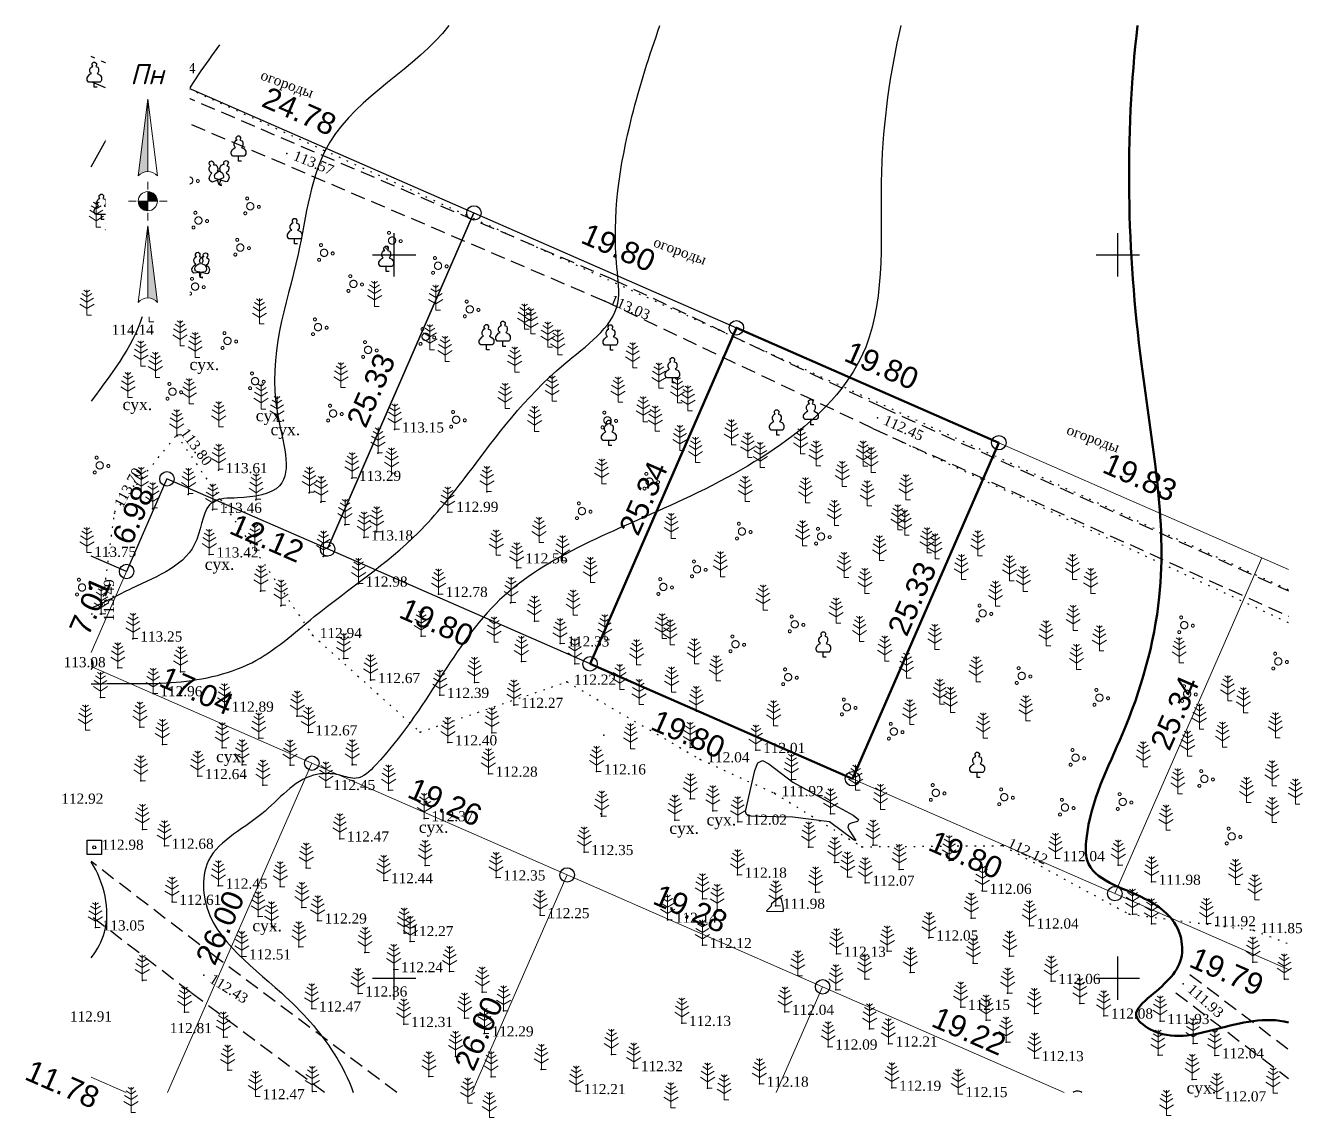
# Model space of a CAD drawing. Header units: millimetres. Extents: x 5405574.5 to 5405662.8, y 5525140.4 to 5525215.9.
import ezdxf
from ezdxf.enums import TextEntityAlignment as Align

# ---------------------------------------------------------------- set-up
doc = ezdxf.new("R2010")
doc.units = ezdxf.units.MM
doc.set_wipeout_variables(frame=1)
for name, pattern in [('DASHEDX2', [1.5, 1, -0.5]), ('HIDDEN', [0.5, 0, -0.5]), ('суцільна', [50, 50, 0])]:
    doc.linetypes.add(name, pattern=pattern)
for name, color, linetype, lineweight in [('#Лист (текст_ПН)', 250, 'Continuous', 0), ('#Штамп', 250, 'Continuous', 0), ('11900000', 1, 'Continuous', 30), ('Контур', 7, 'HIDDEN', 30), ('ТОЧКИ', 7, 'Continuous', 30), ('усл. знак', 7, 'суцільна', 20)]:
    doc.layers.add(name, color=color, linetype=linetype, lineweight=lineweight)
for name, color, linetype in [('SC007', 7, 'Continuous'), ('горизонтали', 42, 'Continuous'), ('дороги', 7, 'Continuous'), ('Ділянки_Межі', 10, 'Continuous'), ('надписи', 7, 'Continuous'), ('отметки', 7, 'Continuous'), ('промеры', 185, 'Continuous'), ('Растительность', 7, 'Continuous')]:
    doc.layers.add(name, color=color, linetype=linetype)
doc.styles.get("Standard").update_dxf_attribs({"font": 'arial.ttf'})
doc.styles.add('times', font='times.ttf')
doc.styles.add('Мой_Топо', font='isocpeui.ttf')

# ---------------------------------------------------------------- blocks, each defined once
blk = doc.blocks.new('A$C51FE15A3')
at = {"layer": 'Растительность', "color": 94, "lineweight": 0}
for points in [[(-0.447, 1.172), (0, 0.895), (0.447, 1.172)], [(-0.343, 1.489), (0, 1.267), (0.343, 1.489)], [(-0.201, 1.726), (0, 1.584), (0.201, 1.726)], [(0, 1.75), (0, 0), (0.319, 0)], [(-0.493, 0.753), (0, 0.444), (0.493, 0.753)]]:
    blk.add_lwpolyline(points, dxfattribs=at)
blk = doc.blocks.new('SYMBOL902')
at = {"layer": 'SC007'}
blk.add_lwpolyline([(-1.25, -1.25), (-1.25, 1.25), (1.25, 1.25), (1.25, -1.25)], close=True, dxfattribs=at)
blk.add_circle((0, 0), 0.25, dxfattribs=at)
blk = doc.blocks.new('A$C72385B22')
at = {"layer": 'усл. знак'}
for centre, radius in [((0, 0), 0.625), ((-0.02, 1.49), 0.25), ((-1.29, -0.64), 0.25), ((1.28, -0.76), 0.25)]:
    blk.add_circle(centre, radius, dxfattribs=at)
blk = doc.blocks.new('A$C2ACB5305')
at = {"layer": 'Растительность'}
blk.add_lwpolyline([(0.2, 0), (0.2, 0), (0, 0), (0, 0.35), (-0.4, 0.35), (-0.5, 0.5), (-0.5, 0.65), (-0.4, 0.8), (-0.3, 0.9), (-0.2, 0.95), (-0.25, 1), (-0.3, 1.1), (-0.3, 1.25), (-0.25, 1.35), (-0.15, 1.45), (-0.1, 1.45), (-0.15, 1.55), (-0.15, 1.65), (-0.05, 1.75), (0.05, 1.75), (0.15, 1.65), (0.15, 1.55), (0.1, 1.45), (0.25, 1.4), (0.3, 1.3), (0.3, 1.1), (0.25, 1), (0.2, 0.95), (0.4, 0.85), (0.5, 0.7), (0.5, 0.5), (0.45, 0.4), (0.4, 0.35), (0, 0.35)], dxfattribs=at)
blk = doc.blocks.new('*U5')
at = {"color": 0}
for points in [[(-0.113, 0), (-0.109, -0.029), (-0.097, -0.056)], [(-0.113, 0), (-0.097, -0.056), (0, 0)], [(-0.097, -0.056), (0, -0.113), (0, 0)], [(-0.097, -0.056), (-0.08, -0.08), (-0.056, -0.097)], [(-0.097, -0.056), (-0.056, -0.097), (0, -0.113)], [(-0.056, -0.097), (-0.029, -0.109), (0, -0.113)]]:
    blk.add_solid(points, dxfattribs=at)
blk = doc.blocks.new('*U6')
at = {"color": 0}
for points in [[(0, 0), (0.097, 0.056), (0, 0.113)], [(0.097, 0.056), (0.029, 0.109), (0, 0.113)], [(0, 0), (0.113, 0), (0.097, 0.056)], [(0.097, 0.056), (0.056, 0.097), (0.029, 0.109)], [(0.097, 0.056), (0.08, 0.08), (0.056, 0.097)], [(0.113, 0), (0.109, 0.029), (0.097, 0.056)]]:
    blk.add_solid(points, dxfattribs=at)
blk = doc.blocks.new('*U7')
at = {"color": 0}
for points in [[(0, -1.136), (0.021, -1.138), (0, -0.288)], [(0.021, -1.138), (0.042, -1.142), (0, -0.288)], [(0.042, -1.142), (0.062, -1.15), (0, -0.288)], [(0.062, -1.15), (0.081, -1.16), (0, -0.288)], [(0.081, -1.16), (0.098, -1.173), (0, -0.288)], [(0.098, -1.173), (0.113, -1.188), (0, -0.288)]]:
    blk.add_solid(points, dxfattribs=at)
blk = doc.blocks.new('*U8')
at = {"color": 0}
for points in [[(-0.113, 0.297), (-0.098, 0.312), (0, 1.197)], [(-0.098, 0.312), (-0.081, 0.325), (0, 1.197)], [(-0.081, 0.325), (-0.062, 0.335), (0, 1.197)], [(-0.062, 0.335), (-0.042, 0.343), (0, 1.197)], [(-0.042, 0.343), (-0.021, 0.347), (0, 1.197)], [(-0.021, 0.347), (0, 0.349), (0, 1.197)]]:
    blk.add_solid(points, dxfattribs=at)
blk = doc.blocks.new('#Північ')
at = {"color": 7}
blk.add_wipeout([(-2.901, 10.635), (2.901, 10.635), (2.901, -7.981), (-2.901, -7.981)], dxfattribs=at).dxf.layer = '#Лист (текст_ПН)'
at = {"layer": '#Лист (текст_ПН)'}
for p, q in [((-0.663, 1.748), (0, 7.043)), ((0, 7.043), (0, 2.052)), ((0, 7.043), (0.663, 1.748)), ((0, 1.337), (0, 0.807)), ((-1.337, 0), (-0.807, 0)), ((-0.662, 0), (0.662, 0)), ((0, 0.662), (0, -0.662)), ((1.337, 0), (0.807, 0)), ((0, -1.337), (0, -0.807)), ((-0.663, -6.99), (0, -1.695)), ((0, -1.695), (0.663, -6.99)), ((0, -1.695), (0, -6.686))]:
    blk.add_line(p, q, dxfattribs=at)
at = {"layer": '#Лист (текст_ПН)', "flags": 128}
for points in [[(0, 7.043), (-0.663, 1.748, -0.218585), (0, 2.052)], [(0, 0), (-0.662, 0, 0.414214), (0, -0.662)]]:
    blk.add_lwpolyline(points, format="xyb", close=True, dxfattribs=at)
at = {"layer": '#Лист (текст_ПН)'}
blk.add_circle((0, 0), 0.662, dxfattribs=at)
for centre in [(0, 1.178), (0, -7.56)]:
    blk.add_arc(centre, 0.874, 40.67981, 139.32019, dxfattribs=at)
at = {"layer": '#Лист (текст_ПН)', "xscale": 5.883850111352785, "yscale": 5.883850111352785, "zscale": 5.883850111352785}
for name in ['*U8', '*U5', '*U6', '*U7']:
    blk.add_blockref(name, (0, 0), dxfattribs=at)
at = {"layer": '#Лист (текст_ПН)', "style": 'Мой_Топо'}
blk.add_text('Пн', height=1.4, dxfattribs=at).set_placement((-1.217, 8.077))

msp = doc.modelspace()

# ---------------------------------------------------------------- linework, layer by layer
at = {"layer": '11900000', "color": 7}
for points in [[(5405600, 5525198.5, 0), (5405600, 5525201.5, 0)], [(5405600, 5525198.5, 0), (5405600, 5525201.5, 0)], [(5405650, 5525198.5, 0), (5405650, 5525201.5, 0)], [(5405650, 5525198.5, 0), (5405650, 5525201.5, 0)], [(5405598.5, 5525200, 0), (5405601.5, 5525200, 0)], [(5405598.5, 5525200, 0), (5405601.5, 5525200, 0)], [(5405648.5, 5525200, 0), (5405651.5, 5525200, 0)], [(5405648.5, 5525200, 0), (5405651.5, 5525200, 0)], [(5405600, 5525148.5, 0), (5405600, 5525151.5, 0)], [(5405600, 5525148.5, 0), (5405600, 5525151.5, 0)], [(5405650, 5525148.5, 0), (5405650, 5525151.5, 0)], [(5405650, 5525148.5, 0), (5405650, 5525151.5, 0)], [(5405598.5, 5525150, 0), (5405601.5, 5525150, 0)], [(5405598.5, 5525150, 0), (5405601.5, 5525150, 0)], [(5405648.5, 5525150, 0), (5405651.5, 5525150, 0)], [(5405648.5, 5525150, 0), (5405651.5, 5525150, 0)]]:
    msp.add_polyline3d(points, dxfattribs=at)
at = {"layer": 'горизонтали', "color": 32}
for points in [[(5405627.547, 5525161.142, 112), (5405625.217, 5525161.172, 112), (5405624.657, 5525161.212, 112), (5405624.347, 5525161.332, 112), (5405624.287, 5525161.532, 112), (5405624.927, 5525164.372, 112), (5405625.127, 5525164.882, 112), (5405625.447, 5525165.042, 112), (5405625.887, 5525164.832, 112), (5405627.557, 5525163.552, 112), (5405629.447, 5525162.512, 112), (5405631.727, 5525161.282, 112), (5405632.077, 5525160.982, 112), (5405632.007, 5525160.832, 112), (5405631.587, 5525160.732, 112), (5405631.387, 5525160.622, 112), (5405631.347, 5525160.432, 112), (5405631.477, 5525160.172, 112), (5405631.907, 5525159.532, 112), (5405631.797, 5525159.552, 112), (5405630.077, 5525160.812, 112), (5405627.547, 5525161.142, 112)], [(5405625.767, 5525154.622, 112), (5405625.717, 5525154.662, 112), (5405626.067, 5525155.012, 112), (5405626.107, 5525155.202, 112), (5405626.517, 5525155.512, 112), (5405626.637, 5525155.572, 112), (5405626.717, 5525155.562, 112), (5405626.857, 5525154.972, 112), (5405626.877, 5525154.662, 112), (5405626.847, 5525154.592, 112), (5405625.767, 5525154.622, 112)]]:
    msp.add_polyline3d(points, close=True, dxfattribs=at)
for points, knots in [([(5405603.774, 5525215.854, 113.5), (5405601.534, 5525212.908, 113.5), (5405594.586, 5525209.603, 113.501), (5405593.554, 5525198.719, 113.497), (5405590.599, 5525191.812, 113.512), (5405593.459, 5525183.771, 113.485), (5405589.635, 5525183.133, 113.527), (5405586.83, 5525183.24, 113.43), (5405586.589, 5525178.804, 113.548), (5405582.72, 5525177.513, 113.497), (5405579.972, 5525175.969, 113.494), (5405579.054, 5525175.567, 113.494)], [5.259963, 5.259963, 5.259963, 5.259963, 16.628154, 24.689173, 35.810203, 40.782036, 43.797836, 45.537195, 48.357075, 53.995017, 56.873791, 56.873791, 56.873791, 56.873791]), ([(5405579.054, 5525170.345), (5405581.072, 5525170.405), (5405584.502, 5525170.206), (5405590.317, 5525171.304), (5405595.363, 5525175.98), (5405600.978, 5525179.595), (5405606.126, 5525186.129), (5405610.004, 5525191.573), (5405615.894, 5525195.456), (5405614.918, 5525201.929), (5405615.914, 5525208.369), (5405617.624, 5525213.78), (5405618.367, 5525215.854)], [325.225984, 325.225984, 325.225984, 325.225984, 330.803804, 336.542026, 341.909048, 351.135292, 356.471323, 366.510934, 372.164867, 374.633121, 385.111342, 391.727567, 391.727567, 391.727567, 391.727567]), ([(5405635.006, 5525215.854), (5405634.258, 5525212.586), (5405633.186, 5525205.17), (5405634.613, 5525191.269), (5405620.635, 5525182.734), (5405605.87, 5525177.649), (5405602.107, 5525168.069), (5405597.566, 5525163.574), (5405596.028, 5525164.185), (5405593.433, 5525164.191), (5405590.954, 5525160.883), (5405586.965, 5525159.117), (5405586.523, 5525153.415), (5405591.743, 5525149.767), (5405595.473, 5525145.675), (5405596.862, 5525143.038), (5405597.165, 5525142.101)], [21.630031, 21.630031, 21.630031, 21.630031, 31.663347, 43.851712, 60.280074, 74.750885, 89.023871, 90.640593, 91.784027, 93.610326, 98.076593, 103.244221, 105.220832, 113.967103, 119.548086, 122.449638, 122.449638, 122.449638, 122.449638]), ([(5405587.927, 5525214.522, 114), (5405586.935, 5525213.151, 114), (5405584.744, 5525210.123, 114), (5405582.473, 5525203.915, 114), (5405583.809, 5525196.005, 114), (5405580.649, 5525192.066, 114), (5405579.054, 5525189.887, 114)], [0, 0, 0, 0, 5.065832, 11.183268, 19.461059, 27.030095, 27.030095, 27.030095, 27.030095]), ([(5405579.054, 5525151.424), (5405579.474, 5525151.968), (5405580.597, 5525153.954), (5405579.957, 5525156.625), (5405579.054, 5525158.056)], [300.139363, 300.139363, 300.139363, 300.139363, 302.199909, 307.143808, 307.143808, 307.143808, 307.143808])]:
    msp.add_open_spline(points, degree=3, knots=knots, dxfattribs=at)
at = {"layer": 'горизонтали', "color": 32, "lineweight": 50}
msp.add_open_spline([(5405661.798, 5525146.954), (5405660.226, 5525147.352), (5405656.922, 5525146.542), (5405653.32, 5525145.539), (5405650.775, 5525147.512), (5405652.928, 5525149.325), (5405654.633, 5525150.791), (5405654.315, 5525153.841), (5405651.708, 5525155.999), (5405647.682, 5525156.882), (5405647.897, 5525161.874), (5405650.872, 5525167.39), (5405654.08, 5525178.428), (5405650.764, 5525194.779), (5405650.464, 5525208.146), (5405651.371, 5525215.854)], degree=3, knots=[148.238222, 148.238222, 148.238222, 148.238222, 153.227417, 157.82412, 159.162557, 160.836072, 164.352656, 165.903468, 169.284781, 174.080527, 175.575155, 183.233051, 193.029137, 209.184084, 232.450514, 232.450514, 232.450514, 232.450514], dxfattribs=at)
at = {"layer": 'дороги', "color": 7, "linetype": 'DASHEDX2'}
for points, elevation in [([(5405633.717, 5525189.467), (5405615.185, 5525198.27), (5405579.054, 5525213.704)], 110.644), ([(5405633.079, 5525187.999), (5405614.53, 5525196.81), (5405579.054, 5525211.964)], 110.644), ([(5405633.717, 5525189.467), (5405661.798, 5525176.776)], 112.445), ([(5405633.079, 5525187.999), (5405661.798, 5525175.028)], 112.445), ([(5405654.994, 5525150.267), (5405661.798, 5525145.093)], 111.93), ([(5405654.026, 5525148.993), (5405661.798, 5525143.084)], 111.93)]:
    msp.add_lwpolyline(points, dxfattribs=dict(at, elevation=elevation))
for points in [[(5405600.181, 5525142.101), (5405587.749, 5525151.404), (5405579.054, 5525158.068)], [(5405595.173, 5525142.101), (5405585.937, 5525149.012), (5405579.054, 5525154.288)]]:
    msp.add_lwpolyline(points, dxfattribs=at)
at = {"layer": 'Ділянки_Межі'}
msp.add_lwpolyline([(5405579.054, 5525206.096), (5405582.81, 5525212.84), (5405605.512, 5525202.901), (5405595.399, 5525179.672), (5405584.293, 5525184.52), (5405581.506, 5525178.12), (5405579.054, 5525179.185)], dxfattribs=at)
msp.add_lwpolyline([(5405595.399, 5525179.672), (5405605.512, 5525202.901), (5405623.648, 5525194.961), (5405613.534, 5525171.732)], close=True, dxfattribs=at)
at = {"layer": 'Ділянки_Межі', "lineweight": 50}
msp.add_lwpolyline([(5405613.534, 5525171.732), (5405623.648, 5525194.961), (5405641.783, 5525187.021), (5405631.669, 5525163.793)], close=True, dxfattribs=at)
at = {"layer": 'Ділянки_Межі', "lineweight": 0}
msp.add_lwpolyline([(5405631.669, 5525163.793), (5405641.783, 5525187.021), (5405659.949, 5525179.068), (5405649.808, 5525155.851)], close=True, dxfattribs=at)
for points in [[(5405579.054, 5525179.185), (5405581.506, 5525178.12), (5405579.054, 5525172.52)], [(5405649.808, 5525155.851), (5405659.949, 5525179.068), (5405661.798, 5525178.259)], [(5405579.054, 5525171.545), (5405594.305, 5525164.868), (5405584.337, 5525142.101)], [(5405584.337, 5525142.101), (5405594.305, 5525164.868), (5405611.949, 5525157.143), (5405605.363, 5525142.101)], [(5405605.363, 5525142.101), (5405611.949, 5525157.143), (5405629.608, 5525149.412), (5405626.402, 5525142.101)], [(5405661.798, 5525150.602), (5405649.808, 5525155.851)], [(5405626.402, 5525142.101), (5405629.608, 5525149.412), (5405646.306, 5525142.101)], [(5405579.054, 5525143.162), (5405581.479, 5525142.101)], [(5405581.479, 5525142.101), (5405579.054, 5525143.162)]]:
    msp.add_lwpolyline(points, dxfattribs=at)
at = {"layer": 'Контур', "color": 7, "linetype": 'HIDDEN'}
for points, elevation in [([(5405661.798, 5525176.853), (5405582.81, 5525212.84)], 109.33), ([(5405661.798, 5525174.563), (5405633.079, 5525187.999)], 110.644), ([(5405579.054, 5525175.2), (5405579.75, 5525175.19), (5405580.68, 5525182.24), (5405584.97, 5525187.56)], 114.131), ([(5405584.97, 5525187.56), (5405594.35, 5525173.72)], 113.798), ([(5405594.35, 5525173.72), (5405601.79, 5525167.02)], 112.939), ([(5405601.79, 5525167.02), (5405611.93, 5525170.49), (5405621.15, 5525165.13), (5405626.28, 5525162.79), (5405632.31, 5525159.09), (5405642.05, 5525159.17), (5405650.794, 5525154.431), (5405659.38, 5525153.32), (5405661.798, 5525152.394)], 112.419)]:
    msp.add_lwpolyline(points, dxfattribs=dict(at, elevation=elevation))
at = {"layer": 'отметки', "color": 7}
for p in [(5405582.863, 5525212.76, 114.143), (5405592.588, 5525207.018, 113.568), (5405614.546, 5525196.805, 113.026), (5405633.398, 5525188.733, 112.445), (5405600.027, 5525187.926, 113.147), (5405584.956, 5525187.491, 113.798), (5405598.86, 5525186.285, 113.248), (5405587.85, 5525185.117, 113.611), (5405597.07, 5525184.574, 113.295), (5405582.512, 5525183.497, 113.835), (5405585.768, 5525183.442, 113.637), (5405594.118, 5525183.55, 113.457), (5405606.396, 5525183.628, 112.955), (5405583.296, 5525182.445, 113.725), (5405590.436, 5525183.068, 113.49), (5405594.921, 5525182.913, 113.303), (5405580.677, 5525182.159, 113.695), (5405587.444, 5525182.368, 113.458), (5405603.702, 5525182.227, 112.989), (5405596.577, 5525181.339, 113.241), (5405598.785, 5525180.851, 113.087), (5405597.894, 5525180.462, 113.178), (5405587.214, 5525179.288, 113.422), (5405590.367, 5525179.583, 113.286), (5405595.094, 5525179.146, 113.127), (5405608.47, 5525178.378, 112.57), (5405597.516, 5525177.269, 112.982), (5405590.764, 5525176.748, 113.21), (5405603.055, 5525176.554, 112.778), (5405592.153, 5525175.754, 113.164), (5405608.042, 5525175.947, 112.399), (5405579.749, 5525175.175, 113.488), (5405609.685, 5525174.673, 112.494), (5405594.355, 5525173.716, 112.939), (5405601.858, 5525173.636, 112.614), (5405581.945, 5525173.474, 113.253), (5405611.461, 5525173.133, 112.326), (5405596.492, 5525172.097, 112.827), (5405608.784, 5525171.898, 112.343), (5405580.904, 5525171.447, 113.236), (5405585.239, 5525171.184, 113.03), (5405612.474, 5525171.736, 112.143), (5405598.358, 5525170.629, 112.681), (5405598.381, 5525170.604, 112.67), (5405605.548, 5525170.451, 112.355), (5405611.927, 5525170.493, 112.217), (5405579.699, 5525169.407, 112.923), (5405583.337, 5525169.692, 112.964), (5405603.153, 5525169.573, 112.391), (5405588.27, 5525168.625, 112.89), (5405608.268, 5525168.887, 112.274), (5405593.277, 5525168.109, 112.707), (5405582.43, 5525167.362, 112.715), (5405590.644, 5525166.601, 112.742), (5405594.046, 5525166.989, 112.666), (5405601.787, 5525167.019, 112.419), (5405606.746, 5525166.957, 112.277), (5405614.484, 5525166.8, 112.038), (5405583.979, 5525166.167, 112.682), (5405588.11, 5525165.923, 112.712), (5405603.705, 5525166.298, 112.403), (5405620.448, 5525165.956, 112.089), (5405624.994, 5525165.771, 112.011), (5405597.111, 5525164.796, 112.572), (5405621.144, 5525165.126, 112.045), (5405586.416, 5525163.967, 112.636), (5405589.482, 5525164.758, 112.619), (5405592.797, 5525164.724, 112.556), (5405597.097, 5525164.751, 112.536), (5405606.506, 5525164.131, 112.282), (5405613.987, 5525164.29, 112.158), (5405582.485, 5525163.644, 112.715), (5405590.928, 5525163.346, 112.546), (5405595.28, 5525163.211, 112.455), (5405627.446, 5525163.747, 112.006), (5405599.604, 5525162.996, 112.443), (5405620.461, 5525162.395, 112.087), (5405626.27, 5525162.786, 111.92), (5405614.277, 5525161.371, 112.179), (5405622.018, 5525161.58, 112.11), (5405630.149, 5525161.363, 111.972), (5405602.071, 5525161.054, 112.369), (5405614.334, 5525161.207, 112.254), (5405619.392, 5525160.922, 112.049), (5405623.737, 5525160.817, 112.017), (5405582.592, 5525160.284, 112.646), (5405596.232, 5525159.65, 112.471), (5405584.114, 5525159.152, 112.68), (5405613.121, 5525158.717, 112.353), (5405628.641, 5525159.065, 112.106), (5405632.306, 5525159.087, 112.003), (5405633.082, 5525159.201, 112.053), (5405642.047, 5525159.17, 112.117), (5405602.132, 5525157.795, 112.38), (5405630.431, 5525157.997, 112.131), (5405638.343, 5525158.133, 112.148), (5405645.697, 5525158.295, 112.04), (5405650.035, 5525157.822, 111.922), (5405593.916, 5525157.623, 112.396), (5405607.038, 5525156.961, 112.353), (5405623.723, 5525157.15, 112.176), (5405631.32, 5525157.004, 112.102), (5405634.891, 5525157.53, 112.092), (5405587.839, 5525156.394, 112.445), (5405592.11, 5525156.333, 112.378), (5405599.27, 5525156.767, 112.442), (5405632.548, 5525156.598, 112.072), (5405640.642, 5525156.035, 112.062), (5405652.332, 5525156.662, 111.981), (5405584.643, 5525155.274, 112.605), (5405621.302, 5525155.499, 112.162), (5405629.112, 5525155.963, 112.099), (5405590.598, 5525154.264, 112.443), (5405593.61, 5525154.895, 112.334), (5405610.089, 5525154.355, 112.246), (5405622.317, 5525154.752, 112.279), (5405626.358, 5525155.004, 111.98), (5405650.794, 5525154.431, 112.018), (5405651.019, 5525154.442, 112.023), (5405579.348, 5525153.503, 113.052), (5405591.514, 5525153.548, 112.404), (5405594.699, 5525153.986, 112.291), (5405618.891, 5525154.033, 112.141), (5405639.875, 5525154.15, 112.017), (5405643.897, 5525153.634, 112.041), (5405652.328, 5525153.773, 112.018), (5405656.136, 5525153.794, 111.92), (5405600.685, 5525153.112, 112.271), (5405601.101, 5525152.542, 112.194), (5405636.956, 5525152.807, 112.055), (5405659.371, 5525153.319, 111.847), (5405593.401, 5525152.174, 112.332), (5405597.977, 5525151.779, 112.274), (5405621.298, 5525152.282, 112.119), (5405630.566, 5525151.687, 112.135), (5405634.069, 5525151.875, 112.149), (5405589.462, 5525151.502, 112.506), (5405640.014, 5525151.034, 112.094), (5405642.524, 5525151.525, 111.997), (5405659.341, 5525151.108, 111.948), (5405582.593, 5525149.857, 112.932), (5405586.843, 5525150.208, 112.433), (5405599.966, 5525150.616, 112.241), (5405603.82, 5525150.478, 112.238), (5405627.887, 5525150.183, 112.201), (5405632.518, 5525149.953, 112.283), (5405635.664, 5525150.393, 112.144), (5405645.401, 5525149.804, 112.059), (5405661.52, 5525149.937, 111.871), (5405597.497, 5525148.94, 112.362), (5405606.078, 5525149.043, 112.198), (5405630.522, 5525149.201, 112.184), (5405642.393, 5525148.973, 112.116), (5405654.515, 5525149.622, 111.934), (5405647.384, 5525148.249, 112.034), (5405585.513, 5525147.659, 112.809), (5405594.299, 5525147.902, 112.467), (5405604.852, 5525147.246, 112.208), (5405607.554, 5525147.743, 112.176), (5405626.99, 5525147.672, 112.043), (5405639.15, 5525148.015, 112.151), (5405644.237, 5525147.56, 112.069), (5405649.035, 5525147.411, 112.079), (5405600.655, 5525146.831, 112.308), (5405619.87, 5525146.902, 112.127), (5405632.851, 5525146.504, 112.22), (5405640.909, 5525147.114, 112.19), (5405652.934, 5525147.037, 111.934), (5405588.191, 5525145.941, 112.662), (5405606.223, 5525146.183, 112.288), (5405634.15, 5525145.476, 112.212), (5405642.281, 5525145.586, 112.173), (5405655.212, 5525145.501, 112.019), (5405604.238, 5525144.599, 112.246), (5405615.006, 5525144.729, 112.25), (5405629.989, 5525145.271, 112.089), (5405652.798, 5525144.677, 112.052), (5405656.7, 5525144.665, 112.038), (5405588.492, 5525143.646, 112.532), (5405610.164, 5525143.688, 112.174), (5405616.543, 5525143.778, 112.317), (5405644.242, 5525144.473, 112.132), (5405602.395, 5525143.207, 112.312), (5405606.69, 5525143.19, 112.194), (5405655.15, 5525142.993, 112.103), (5405594.341, 5525142.185, 112.61), (5405612.58, 5525142.191, 112.214), (5405621.652, 5525142.414, 112.271), (5405625.236, 5525142.703, 112.182), (5405634.394, 5525142.421, 112.192)]:
    msp.add_point(p, dxfattribs=at)
at = {"layer": 'ТОЧКИ'}
for centre in [(5405582.81, 5525212.84), (5405605.512, 5525202.901), (5405623.647, 5525194.961), (5405641.783, 5525187.021), (5405584.293, 5525184.52), (5405595.399, 5525179.672), (5405581.506, 5525178.12), (5405613.534, 5525171.732), (5405594.305, 5525164.868), (5405631.669, 5525163.793), (5405611.949, 5525157.143, 107.24), (5405649.804, 5525155.853), (5405629.608, 5525149.412, 107.24)]:
    msp.add_circle(centre, 0.5, dxfattribs=at)
for centre, start, end in [((5405578.696, 5525171.702, 107.24), 315.79867, 44.20151), ((5405647.216, 5525141.704, 107.24), 90.09642, 127.34193), ((5405647.215, 5525141.704, 107.24), 52.65807, 89.90358)]:
    msp.add_arc(centre, 0.5, start, end, dxfattribs=at)

# ---------------------------------------------------------------- block references
at = {"layer": 'отметки', "color": 7, "xscale": 0.400000000372529, "yscale": 0.400000000372529, "zscale": 0.400000000372529}
msp.add_blockref('SYMBOL902', (5405579.27, 5525159.05, 112.98), dxfattribs=at)
at = {"layer": 'Растительность', "color": 7}
for name, p in [('A$C2ACB5305', (5405579.268, 5525211.583, 112.04)), ('A$C2ACB5305', (5405589.234, 5525206.476, 112.04)), ('A$C51FE15A3', (5405579.408, 5525201.913, 112.15)), ('A$C2ACB5305', (5405579.764, 5525202.445, 112.15)), ('A$C51FE15A3', (5405581.571, 5525202.353, 112.15)), ('A$C51FE15A3', (5405580.517, 5525200.994, 112.15)), ('A$C2ACB5305', (5405581.044, 5525201.673, 112.15)), ('A$C2ACB5305', (5405593.119, 5525200.756, 112.04)), ('A$C2ACB5305', (5405599.442, 5525198.849, 112.04)), ('A$C51FE15A3', (5405578.76, 5525195.84, 114.09)), ('A$C51FE15A3', (5405598.641, 5525196.439, 112.04)), ('A$C51FE15A3', (5405602.869, 5525196.17, 112.04)), ('A$C51FE15A3', (5405583.068, 5525195.38, 112.09)), ('A$C51FE15A3', (5405590.687, 5525195.227, 112.15)), ('A$C51FE15A3', (5405609.014, 5525194.878, 111.95)), ('A$C51FE15A3', (5405609.447, 5525194.539, 111.95)), ('A$C51FE15A3', (5405585.196, 5525193.717, 112.09)), ('A$C51FE15A3', (5405602.47, 5525193.446, 112.04)), ('A$C2ACB5305', (5405606.375, 5525193.429, 112.04)), ('A$C2ACB5305', (5405607.512, 5525193.68, 112.04)), ('A$C51FE15A3', (5405610.613, 5525193.628, 111.95)), ('A$C51FE15A3', (5405611.3, 5525193.091, 111.95)), ('A$C2ACB5305', (5405614.936, 5525193.406, 112.419)), ('A$C51FE15A3', (5405582.492, 5525192.319, 113.457)), ('A$C51FE15A3', (5405586.244, 5525192.898, 112.09)), ('A$C51FE15A3', (5405603.51, 5525192.633, 112.04)), ('A$C51FE15A3', (5405616.48, 5525192.199, 112.419)), ('A$C51FE15A3', (5405583.492, 5525191.537, 113.457)), ('A$C51FE15A3', (5405608.329, 5525191.902, 112.04)), ('A$C51FE15A3', (5405596.32, 5525190.824, 112.15)), ('A$C51FE15A3', (5405618.292, 5525190.783, 112.419)), ('A$C2ACB5305', (5405619.225, 5525191.158, 112.419)), ('A$C51FE15A3', (5405581.599, 5525190.134, 112.146)), ('A$C51FE15A3', (5405585.832, 5525189.708, 113.457)), ('A$C51FE15A3', (5405610.913, 5525189.882, 112.04)), ('A$C51FE15A3', (5405615.473, 5525189.829, 111.95)), ('A$C51FE15A3', (5405619.576, 5525189.779, 112.419)), ('A$C51FE15A3', (5405590.797, 5525189.339, 112.09)), ('A$C51FE15A3', (5405607.662, 5525189.388, 112.04)), ('A$C51FE15A3', (5405620.301, 5525189.212, 112.419)), ('A$C51FE15A3', (5405587.873, 5525188.112, 113.457)), ('A$C51FE15A3', (5405591.9, 5525188.476, 112.09)), ('A$C51FE15A3', (5405600.04, 5525187.95, 113.15)), ('A$C51FE15A3', (5405609.703, 5525187.793, 112.04)), ('A$C51FE15A3', (5405617.208, 5525188.473, 111.95)), ('A$C51FE15A3', (5405618.036, 5525187.826, 111.95)), ('A$C2ACB5305', (5405628.79, 5525188.263, 111.66)), ('A$C51FE15A3', (5405584.97, 5525187.56, 113.798)), ('A$C2ACB5305', (5405626.431, 5525187.538, 112.419)), ('A$C51FE15A3', (5405598.88, 5525186.31, 113.25)), ('A$C2ACB5305', (5405614.828, 5525186.821, 112.04)), ('A$C51FE15A3', (5405619.745, 5525186.49, 111.95)), ('A$C51FE15A3', (5405623.303, 5525186.866, 112.419)), ('A$C51FE15A3', (5405628.086, 5525186.246, 112.419)), ('A$C51FE15A3', (5405587.87, 5525185.18, 113.62)), ('A$C51FE15A3', (5405620.822, 5525185.648, 111.95)), ('A$C51FE15A3', (5405624.429, 5525185.985, 112.419)), ('A$C51FE15A3', (5405625.296, 5525185.308, 112.419)), ('A$C51FE15A3', (5405629.157, 5525185.41, 112.419)), ('A$C51FE15A3', (5405632.407, 5525185.389, 111.66)), ('A$C51FE15A3', (5405597.09, 5525184.6, 113.3)), ('A$C51FE15A3', (5405599.815, 5525184.911, 112.01)), ('A$C51FE15A3', (5405632.959, 5525184.958, 111.66)), ('A$C51FE15A3', (5405582.52, 5525183.58, 113.84)), ('A$C51FE15A3', (5405585.79, 5525183.51, 113.64)), ('A$C51FE15A3', (5405594.14, 5525183.59, 113.46)), ('A$C51FE15A3', (5405606.41, 5525183.64, 112.96)), ('A$C51FE15A3', (5405614.344, 5525184.165, 112.04)), ('A$C51FE15A3', (5405630.962, 5525183.999, 112.419)), ('A$C51FE15A3', (5405583.31, 5525182.52, 113.73)), ('A$C51FE15A3', (5405590.46, 5525183.12, 113.49)), ('A$C51FE15A3', (5405594.94, 5525182.95, 113.31)), ('A$C51FE15A3', (5405624.259, 5525182.961, 111.95)), ('A$C51FE15A3', (5405628.424, 5525182.863, 112.419)), ('A$C51FE15A3', (5405632.687, 5525182.65, 112.419)), ('A$C51FE15A3', (5405635.362, 5525183.08, 111.66)), ('A$C51FE15A3', (5405587.46, 5525182.42, 113.46)), ('A$C51FE15A3', (5405603.702, 5525182.227, 112.989)), ('A$C51FE15A3', (5405596.6, 5525181.37, 113.24)), ('A$C51FE15A3', (5405598.79, 5525180.85, 113.09)), ('A$C51FE15A3', (5405630.417, 5525181.305, 112.419)), ('A$C51FE15A3', (5405634.805, 5525180.991, 112.419)), ('A$C51FE15A3', (5405597.92, 5525180.49, 113.18)), ('A$C51FE15A3', (5405610.011, 5525180.122, 112.15)), ('A$C51FE15A3', (5405619.149, 5525180.409, 112.04)), ('A$C51FE15A3', (5405628.224, 5525179.882, 111.95)), ('A$C51FE15A3', (5405635.277, 5525180.621, 112.419)), ('A$C51FE15A3', (5405578.76, 5525179.42, 113.76)), ('A$C51FE15A3', (5405587.214, 5525179.288, 113.422)), ('A$C51FE15A3', (5405590.367, 5525179.583, 113.286)), ('A$C51FE15A3', (5405595.12, 5525179.17, 113.13)), ('A$C51FE15A3', (5405607.048, 5525179.257, 112.01)), ('A$C51FE15A3', (5405636.821, 5525179.414, 112.419)), ('A$C51FE15A3', (5405637.373, 5525178.983, 112.419)), ('A$C51FE15A3', (5405640.333, 5525179.194, 111.66)), ('A$C51FE15A3', (5405608.47, 5525178.378, 112.57)), ('A$C51FE15A3', (5405611.636, 5525178.852, 112.15)), ('A$C51FE15A3', (5405633.537, 5525178.866, 112.419)), ('A$C51FE15A3', (5405597.54, 5525177.29, 112.98)), ('A$C51FE15A3', (5405613.558, 5525177.349, 112.15)), ('A$C51FE15A3', (5405622.545, 5525177.754, 112.04)), ('A$C51FE15A3', (5405631.088, 5525177.701, 111.95)), ('A$C51FE15A3', (5405639.2, 5525177.554, 112.419)), ('A$C51FE15A3', (5405642.523, 5525177.481, 111.66)), ('A$C51FE15A3', (5405646.885, 5525177.571, 111.537)), ('A$C51FE15A3', (5405590.79, 5525176.79, 113.21)), ('A$C51FE15A3', (5405603.07, 5525176.56, 112.78)), ('A$C51FE15A3', (5405632.526, 5525176.602, 111.95)), ('A$C51FE15A3', (5405643.469, 5525176.742, 111.66)), ('A$C51FE15A3', (5405648.134, 5525176.591, 111.537)), ('A$C51FE15A3', (5405592.18, 5525175.79, 113.17)), ('A$C51FE15A3', (5405608.08, 5525175.97, 112.4)), ('A$C51FE15A3', (5405625.492, 5525175.451, 112.04)), ('A$C51FE15A3', (5405641.555, 5525175.711, 112.419)), ('A$C51FE15A3', (5405579.75, 5525175.19, 113.49)), ('A$C51FE15A3', (5405609.69, 5525174.68, 112.49)), ('A$C51FE15A3', (5405612.366, 5525175.1, 112.01)), ('A$C51FE15A3', (5405630.538, 5525174.541, 112.04)), ('A$C51FE15A3', (5405601.87, 5525173.64, 112.61)), ('A$C51FE15A3', (5405646.92, 5525174.045, 111.66)), ('A$C51FE15A3', (5405581.95, 5525173.48, 113.25)), ('A$C51FE15A3', (5405606.898, 5525173.242, 112.09)), ('A$C51FE15A3', (5405611.46, 5525173.13, 112.33)), ('A$C51FE15A3', (5405614.556, 5525173.388, 112.01)), ('A$C51FE15A3', (5405618.514, 5525173.475, 112.15)), ('A$C51FE15A3', (5405619.065, 5525173.044, 112.15)), ('A$C51FE15A3', (5405632.154, 5525173.278, 112.04)), ('A$C51FE15A3', (5405645.048, 5525172.987, 112.419)), ('A$C51FE15A3', (5405596.51, 5525172.11, 112.83)), ('A$C51FE15A3', (5405608.79, 5525171.9, 112.34)), ('A$C2ACB5305', (5405629.652, 5525172.199, 112.04)), ('A$C51FE15A3', (5405633.895, 5525171.917, 112.04)), ('A$C51FE15A3', (5405637.36, 5525172.72, 111.95)), ('A$C51FE15A3', (5405648.732, 5525172.629, 111.66)), ('A$C51FE15A3', (5405580.9, 5525171.45, 113.24)), ('A$C51FE15A3', (5405585.24, 5525171.19, 113.03)), ('A$C51FE15A3', (5405612.48, 5525171.74, 112.14)), ('A$C51FE15A3', (5405616.754, 5525171.67, 112.01)), ('A$C51FE15A3', (5405620.744, 5525171.732, 112.15)), ('A$C51FE15A3', (5405647.152, 5525171.342, 112.419)), ('A$C51FE15A3', (5405654.245, 5525171.809, 111.537)), ('A$C51FE15A3', (5405598.37, 5525170.64, 112.68)), ('A$C51FE15A3', (5405605.55, 5525170.45, 112.36)), ('A$C51FE15A3', (5405622.248, 5525170.556, 112.15)), ('A$C51FE15A3', (5405635.4, 5525170.741, 112.04)), ('A$C51FE15A3', (5405640.213, 5525170.491, 111.95)), ('A$C51FE15A3', (5405579.7, 5525169.41, 112.92)), ('A$C51FE15A3', (5405583.34, 5525169.69, 112.96)), ('A$C51FE15A3', (5405603.16, 5525169.58, 112.39)), ('A$C51FE15A3', (5405615.584, 5525169.964, 112.09)), ('A$C51FE15A3', (5405619.165, 5525169.785, 112.01)), ('A$C51FE15A3', (5405588.27, 5525168.63, 112.89)), ('A$C51FE15A3', (5405608.27, 5525168.89, 112.27)), ('A$C51FE15A3', (5405616.923, 5525168.917, 112.09)), ('A$C51FE15A3', (5405620.875, 5525168.449, 112.01)), ('A$C51FE15A3', (5405637.708, 5525168.937, 112.04)), ('A$C51FE15A3', (5405638.441, 5525168.364, 112.04)), ('A$C51FE15A3', (5405657.599, 5525169.182, 111.537)), ('A$C51FE15A3', (5405658.685, 5525168.347, 111.537)), ('A$C51FE15A3', (5405593.3, 5525168.12, 112.71)), ('A$C51FE15A3', (5405635.624, 5525167.531, 112.04)), ('A$C51FE15A3', (5405643.648, 5525167.806, 111.95)), ('A$C51FE15A3', (5405578.66, 5525167.15, 112.83)), ('A$C51FE15A3', (5405582.43, 5525167.36, 112.72)), ('A$C51FE15A3', (5405590.64, 5525166.6, 112.74)), ('A$C51FE15A3', (5405594.07, 5525167, 112.67)), ('A$C51FE15A3', (5405606.75, 5525166.96, 112.28)), ('A$C51FE15A3', (5405626.219, 5525167.452, 112.15)), ('A$C51FE15A3', (5405640.702, 5525166.596, 112.04)), ('A$C51FE15A3', (5405655.641, 5525167.228, 111.66)), ('A$C51FE15A3', (5405660.899, 5525166.616, 111.537)), ('A$C51FE15A3', (5405583.98, 5525166.17, 112.68)), ('A$C51FE15A3', (5405588.11, 5525165.92, 112.71)), ('A$C51FE15A3', (5405603.71, 5525166.3, 112.4)), ('A$C51FE15A3', (5405616.328, 5525165.87, 112.09)), ('A$C51FE15A3', (5405620.45, 5525165.96, 112.09)), ('A$C51FE15A3', (5405625, 5525165.77, 112.01)), ('A$C51FE15A3', (5405657.24, 5525165.978, 111.66)), ('A$C51FE15A3', (5405654.826, 5525165.344, 112.419)), ('A$C51FE15A3', (5405586.42, 5525163.97, 112.64)), ('A$C51FE15A3', (5405589.48, 5525164.76, 112.62)), ('A$C51FE15A3', (5405592.8, 5525164.73, 112.56)), ('A$C51FE15A3', (5405597.1, 5525164.75, 112.54)), ('A$C51FE15A3', (5405606.51, 5525164.13, 112.28)), ('A$C51FE15A3', (5405613.99, 5525164.29, 112.16)), ('A$C51FE15A3', (5405651.768, 5525164.615, 112.419)), ('A$C51FE15A3', (5405582.49, 5525163.65, 112.72)), ('A$C51FE15A3', (5405590.93, 5525163.35, 112.55)), ('A$C51FE15A3', (5405595.28, 5525163.21, 112.45)), ('A$C51FE15A3', (5405627.45, 5525163.75, 112.01)), ('A$C2ACB5305', (5405640.288, 5525163.885, 112.04)), ('A$C51FE15A3', (5405660.667, 5525163.299, 111.66)), ('A$C51FE15A3', (5405599.61, 5525163, 112.44)), ('A$C51FE15A3', (5405620.47, 5525162.4, 112.09)), ('A$C51FE15A3', (5405631.889, 5525163.014, 112.15)), ('A$C51FE15A3', (5405654.155, 5525162.749, 112.419)), ('A$C51FE15A3', (5405622.02, 5525161.58, 112.11)), ('A$C51FE15A3', (5405630.16, 5525161.36, 111.97)), ('A$C51FE15A3', (5405633.604, 5525161.669, 112.15)), ('A$C51FE15A3', (5405658.907, 5525162.154, 112.419)), ('A$C51FE15A3', (5405662.275, 5525162.042, 111.66)), ('A$C51FE15A3', (5405602.08, 5525161.05, 112.37)), ('A$C51FE15A3', (5405614.34, 5525161.21, 112.25)), ('A$C51FE15A3', (5405619.4, 5525160.92, 112.05)), ('A$C51FE15A3', (5405623.74, 5525160.82, 112.02)), ('A$C51FE15A3', (5405660.672, 5525160.774, 112.419)), ('A$C51FE15A3', (5405582.6, 5525160.29, 112.65)), ('A$C51FE15A3', (5405596.24, 5525159.65, 112.47)), ('A$C51FE15A3', (5405653.338, 5525160.231, 111.95)), ('A$C51FE15A3', (5405584.12, 5525159.15, 112.68)), ('A$C51FE15A3', (5405613.13, 5525158.72, 112.35)), ('A$C51FE15A3', (5405628.65, 5525159.06, 112.11)), ('A$C51FE15A3', (5405633.09, 5525159.2, 112.05)), ('A$C51FE15A3', (5405602.14, 5525157.79, 112.38)), ('A$C51FE15A3', (5405630.44, 5525158, 112.13)), ('A$C51FE15A3', (5405638.35, 5525158.13, 112.15)), ('A$C51FE15A3', (5405645.7, 5525158.29, 112.04)), ('A$C51FE15A3', (5405650.04, 5525157.82, 111.92)), ('A$C51FE15A3', (5405593.92, 5525157.62, 112.4)), ('A$C51FE15A3', (5405607.04, 5525156.96, 112.35)), ('A$C51FE15A3', (5405623.73, 5525157.15, 112.18)), ('A$C51FE15A3', (5405631.33, 5525157, 112.1)), ('A$C51FE15A3', (5405634.9, 5525157.53, 112.09)), ('A$C51FE15A3', (5405587.85, 5525156.39, 112.45)), ('A$C51FE15A3', (5405592.12, 5525156.33, 112.38)), ('A$C51FE15A3', (5405599.27, 5525156.77, 112.44)), ('A$C51FE15A3', (5405632.55, 5525156.6, 112.07)), ('A$C51FE15A3', (5405640.65, 5525156.03, 112.06)), ('A$C51FE15A3', (5405652.34, 5525156.66, 111.98)), ('A$C51FE15A3', (5405658.144, 5525156.474, 111.95)), ('A$C51FE15A3', (5405584.65, 5525155.27, 112.61)), ('A$C51FE15A3', (5405621.3, 5525155.5, 112.16)), ('A$C51FE15A3', (5405629.12, 5525155.96, 112.1)), ('A$C51FE15A3', (5405659.484, 5525155.427, 111.95)), ('A$C51FE15A3', (5405590.6, 5525154.26, 112.44)), ('A$C51FE15A3', (5405593.62, 5525154.89, 112.33)), ('A$C51FE15A3', (5405610.09, 5525154.35, 112.25)), ('A$C51FE15A3', (5405622.32, 5525154.75, 112.28)), ('A$C51FE15A3', (5405626.37, 5525155, 111.98)), ('A$C51FE15A3', (5405651.02, 5525154.44, 112.02)), ('A$C51FE15A3', (5405579.35, 5525153.5, 113.05)), ('A$C51FE15A3', (5405591.52, 5525153.55, 112.4)), ('A$C51FE15A3', (5405594.71, 5525153.98, 112.29)), ('A$C51FE15A3', (5405618.89, 5525154.03, 112.14)), ('A$C51FE15A3', (5405639.88, 5525154.15, 112.02)), ('A$C51FE15A3', (5405643.9, 5525153.63, 112.04)), ('A$C51FE15A3', (5405652.33, 5525153.77, 112.02)), ('A$C51FE15A3', (5405656.14, 5525153.79, 111.92)), ('A$C51FE15A3', (5405600.69, 5525153.11, 112.27)), ('A$C51FE15A3', (5405601.11, 5525152.54, 112.19)), ('A$C51FE15A3', (5405636.96, 5525152.81, 112.05)), ('A$C51FE15A3', (5405593.41, 5525152.17, 112.33)), ('A$C51FE15A3', (5405597.98, 5525151.78, 112.27)), ('A$C51FE15A3', (5405621.3, 5525152.28, 112.12)), ('A$C51FE15A3', (5405630.57, 5525151.69, 112.13)), ('A$C51FE15A3', (5405634.07, 5525151.87, 112.15)), ('A$C51FE15A3', (5405589.47, 5525151.5, 112.51)), ('A$C51FE15A3', (5405640.02, 5525151.03, 112.09)), ('A$C51FE15A3', (5405642.53, 5525151.52, 112)), ('A$C51FE15A3', (5405659.34, 5525151.11, 111.95)), ('A$C51FE15A3', (5405582.59, 5525149.86, 112.93)), ('A$C51FE15A3', (5405599.97, 5525150.61, 112.24)), ('A$C51FE15A3', (5405603.83, 5525150.48, 112.24)), ('A$C51FE15A3', (5405627.89, 5525150.18, 112.2)), ('A$C51FE15A3', (5405632.52, 5525149.95, 112.28)), ('A$C51FE15A3', (5405635.67, 5525150.39, 112.14)), ('A$C51FE15A3', (5405661.51, 5525149.94, 111.87)), ('A$C51FE15A3', (5405597.5, 5525148.94, 112.36)), ('A$C51FE15A3', (5405606.08, 5525149.04, 112.2)), ('A$C51FE15A3', (5405630.53, 5525149.2, 112.18)), ('A$C51FE15A3', (5405642.4, 5525148.97, 112.12)), ('A$C51FE15A3', (5405645.4, 5525149.8, 112.06)), ('A$C51FE15A3', (5405647.39, 5525148.25, 112.03)), ('A$C51FE15A3', (5405585.51, 5525147.66, 112.81)), ('A$C51FE15A3', (5405594.3, 5525147.9, 112.47)), ('A$C51FE15A3', (5405604.86, 5525147.24, 112.21)), ('A$C51FE15A3', (5405607.56, 5525147.74, 112.18)), ('A$C51FE15A3', (5405627, 5525147.67, 112.04)), ('A$C51FE15A3', (5405639.15, 5525148.01, 112.15)), ('A$C51FE15A3', (5405644.24, 5525147.56, 112.07)), ('A$C51FE15A3', (5405649.03, 5525147.41, 112.08)), ('A$C51FE15A3', (5405600.66, 5525146.83, 112.31)), ('A$C51FE15A3', (5405619.88, 5525146.9, 112.13)), ('A$C51FE15A3', (5405632.85, 5525146.5, 112.22)), ('A$C51FE15A3', (5405640.91, 5525147.11, 112.19)), ('A$C51FE15A3', (5405652.93, 5525147.04, 111.93)), ('A$C51FE15A3', (5405588.19, 5525145.94, 112.66)), ('A$C51FE15A3', (5405606.23, 5525146.18, 112.29)), ('A$C51FE15A3', (5405634.15, 5525145.48, 112.21)), ('A$C51FE15A3', (5405642.28, 5525145.58, 112.17)), ('A$C51FE15A3', (5405655.21, 5525145.5, 112.02)), ('A$C51FE15A3', (5405604.24, 5525144.6, 112.25)), ('A$C51FE15A3', (5405615.01, 5525144.73, 112.25)), ('A$C51FE15A3', (5405629.99, 5525145.27, 112.09)), ('A$C51FE15A3', (5405652.79, 5525144.68, 112.05)), ('A$C51FE15A3', (5405656.7, 5525144.67, 112.04)), ('A$C51FE15A3', (5405588.49, 5525143.64, 112.53)), ('A$C51FE15A3', (5405610.17, 5525143.69, 112.17)), ('A$C51FE15A3', (5405616.55, 5525143.78, 112.32)), ('A$C51FE15A3', (5405644.25, 5525144.47, 112.13)), ('A$C51FE15A3', (5405602.4, 5525143.2, 112.31)), ('A$C51FE15A3', (5405606.7, 5525143.19, 112.19)), ('A$C51FE15A3', (5405655.15, 5525143, 112.1)), ('A$C51FE15A3', (5405594.34, 5525142.18, 112.61)), ('A$C51FE15A3', (5405612.58, 5525142.19, 112.21)), ('A$C51FE15A3', (5405621.66, 5525142.41, 112.27)), ('A$C51FE15A3', (5405625.24, 5525142.7, 112.18)), ('A$C51FE15A3', (5405634.4, 5525142.42, 112.19)), ('A$C51FE15A3', (5405638.98, 5525141.98, 112.15)), ('A$C51FE15A3', (5405660.74, 5525142.06, 112.07)), ('A$C51FE15A3', (5405590.41, 5525141.83, 112.47)), ('A$C51FE15A3', (5405605.08, 5525141.36, 112.3)), ('A$C51FE15A3', (5405619.12, 5525141.04, 112.24)), ('A$C51FE15A3', (5405622.8, 5525141.59, 112.33)), ('A$C51FE15A3', (5405656.85, 5525141.69, 112.07)), ('A$C51FE15A3', (5405581.81, 5525140.73, 112.7)), ('A$C51FE15A3', (5405606.58, 5525140.38, 112.26)), ('A$C51FE15A3', (5405653.37, 5525140.51, 112.1))]:
    msp.add_blockref(name, p, dxfattribs=at)
for p, rotation in [((5405587.903, 5525204.833, 112.04), 19.63658200409997), ((5405587.903, 5525204.833, 112.04), 342.6887049773736), ((5405586.582, 5525198.436, 112.15), 5.921984778665933), ((5405586.582, 5525198.436, 112.15), 346.193350215139)]:
    msp.add_blockref('A$C2ACB5305', p, dxfattribs=dict(at, rotation=rotation))
at = {"layer": 'усл. знак', "color": 7, "linetype": 'суцільна', "lineweight": 13, "xscale": 0.3999999998750298, "yscale": 0.3999999998750298, "zscale": 0.3999999998750298, "rotation": 265.3647753868261}
for p in [(5405585.831, 5525205.144), (5405581.006, 5525203.582), (5405590.051, 5525203.362), (5405586.471, 5525202.378), (5405589.364, 5525200.507), (5405599.853, 5525200.991), (5405595.152, 5525200.143), (5405603.028, 5525199.248), (5405586.239, 5525197.81), (5405597.179, 5525197.995), (5405605.222, 5525196.237), (5405594.732, 5525195.007), (5405602.164, 5525194.336), (5405588.48, 5525194.056), (5405598.195, 5525193.435), (5405590.383, 5525191.272), (5405584.676, 5525190.544), (5405595.776, 5525189.039), (5405604.281, 5525188.606), (5405614.736, 5525188.564), (5405579.647, 5525185.451), (5405617.639, 5525184.334), (5405612.972, 5525182.29), (5405624.032, 5525180.884), (5405629.498, 5525180.533), (5405620.926, 5525178.27), (5405578.423, 5525177.012), (5405618.598, 5525177.051), (5405640.664, 5525175.224), (5405627.68, 5525174.467), (5405654.595, 5525174.41), (5405623.584, 5525173.091), (5405661.096, 5525171.901), (5405627.224, 5525170.815), (5405643.366, 5525170.9), (5405654.799, 5525169.656), (5405631.283, 5525168.729), (5405648.737, 5525169.393), (5405634.53, 5525167.052), (5405647.088, 5525165.245), (5405655.986, 5525163.784), (5405637.429, 5525162.819), (5405642.158, 5525162.518), (5405646.356, 5525161.803), (5405650.347, 5525162.189), (5405657.878, 5525159.809)]:
    msp.add_blockref('A$C72385B22', p, dxfattribs=at)

# ---------------------------------------------------------------- texts
at = {"layer": 'надписи', "color": 7, "style": 'times'}
for p in [(5405585.852, 5525192.837, 111.861), (5405581.225, 5525190.073, 111.861), (5405590.429, 5525189.299, 111.861), (5405591.45, 5525188.333, 111.861), (5405586.904, 5525179.027, 111.861), (5405587.686, 5525165.735, 111.861), (5405601.699, 5525160.855, 111.861), (5405619.014, 5525160.781, 111.861), (5405621.583, 5525161.361, 111.861), (5405590.195, 5525154.045, 111.861), (5405654.757, 5525142.836, 111.861)]:
    msp.add_text('сух.', height=0.8, dxfattribs=at).set_placement(p, align=Align.TOP_LEFT)
at = {"layer": 'отметки', "color": 7, "style": 'times'}
for s, p in [('114.14', (5405583.363, 5525213.26, 114.143)), ('114.14', (5405580.479, 5525195.181, 114.136)), ('113.15', (5405600.527, 5525188.426, 113.147)), ('113.61', (5405588.35, 5525185.617, 113.611)), ('113.29', (5405597.57, 5525185.074, 113.295)), ('113.46', (5405587.944, 5525182.868, 113.458)), ('112.99', (5405604.289, 5525182.935, 112.989)), ('113.18', (5405598.394, 5525180.962, 113.178)), ('113.75', (5405579.263, 5525179.829, 113.747)), ('113.42', (5405587.714, 5525179.788, 113.422)), ('112.56', (5405609.065, 5525179.378, 112.563)), ('112.98', (5405598.016, 5525177.769, 112.982)), ('112.78', (5405603.555, 5525177.054, 112.778)), ('113.25', (5405582.445, 5525173.974, 113.253)), ('112.94', (5405594.855, 5525174.216, 112.939)), ('112.33', (5405611.961, 5525173.633, 112.326)), ('113.08', (5405577.149, 5525172.201, 113.084)), ('112.67', (5405598.881, 5525171.104, 112.67)), ('112.22', (5405612.427, 5525170.993, 112.217)), ('112.96', (5405583.837, 5525170.192, 112.964)), ('112.39', (5405603.653, 5525170.073, 112.391)), ('112.27', (5405608.768, 5525169.387, 112.274)), ('112.89', (5405588.77, 5525169.125, 112.89)), ('112.67', (5405594.546, 5525167.489, 112.666)), ('112.40', (5405604.205, 5525166.798, 112.403)), ('112.01', (5405625.494, 5525166.271, 112.011)), ('112.16', (5405614.487, 5525164.79, 112.158)), ('112.04', (5405621.644, 5525165.626, 112.045)), ('112.64', (5405586.916, 5525164.467, 112.636)), ('112.28', (5405607.006, 5525164.631, 112.282)), ('112.45', (5405595.78, 5525163.711, 112.455)), ('111.92', (5405626.77, 5525163.286, 111.92)), ('112.92', (5405576.991, 5525162.767, 112.922)), ('112.37', (5405602.571, 5525161.554, 112.369)), ('112.02', (5405624.237, 5525161.317, 112.017)), ('112.98', (5405579.776, 5525159.582, 112.98)), ('112.68', (5405584.614, 5525159.652, 112.68)), ('112.47', (5405596.732, 5525160.15, 112.471)), ('112.35', (5405613.621, 5525159.217, 112.353)), ('112.04', (5405646.197, 5525158.795, 112.04)), ('112.45', (5405588.339, 5525156.894, 112.445)), ('112.44', (5405599.77, 5525157.267, 112.442)), ('112.35', (5405607.538, 5525157.461, 112.353)), ('112.18', (5405624.223, 5525157.65, 112.176)), ('112.07', (5405633.048, 5525157.098, 112.072)), ('111.98', (5405652.832, 5525157.162, 111.981)), ('112.06', (5405641.142, 5525156.535, 112.062)), ('112.61', (5405585.143, 5525155.774, 112.605)), ('111.98', (5405626.858, 5525155.504, 111.98)), ('112.29', (5405595.199, 5525154.486, 112.291)), ('112.25', (5405610.589, 5525154.855, 112.246)), ('112.14', (5405619.391, 5525154.533, 112.141)), ('111.92', (5405656.636, 5525154.294, 111.92)), ('113.05', (5405579.848, 5525154.003, 113.052)), ('112.27', (5405601.185, 5525153.612, 112.271)), ('112.04', (5405644.397, 5525154.134, 112.041)), ('111.85', (5405659.871, 5525153.819, 111.847)), ('112.12', (5405621.798, 5525152.782, 112.119)), ('112.05', (5405637.456, 5525153.307, 112.055)), ('112.51', (5405589.962, 5525152.002, 112.506)), ('112.13', (5405631.066, 5525152.187, 112.135)), ('112.24', (5405600.466, 5525151.116, 112.241)), ('112.06', (5405645.901, 5525150.304, 112.059)), ('112.36', (5405597.997, 5525149.44, 112.362)), ('112.47', (5405594.799, 5525148.402, 112.467)), ('112.04', (5405627.49, 5525148.172, 112.043)), ('112.15', (5405639.65, 5525148.515, 112.151)), ('112.91', (5405577.584, 5525147.712, 112.912)), ('112.31', (5405601.155, 5525147.331, 112.308)), ('112.13', (5405620.37, 5525147.402, 112.127)), ('112.08', (5405649.535, 5525147.911, 112.079)), ('111.93', (5405653.434, 5525147.537, 111.934)), ('112.81', (5405584.488, 5525146.907, 112.809)), ('112.29', (5405606.723, 5525146.683, 112.288)), ('112.09', (5405630.489, 5525145.771, 112.089)), ('112.21', (5405634.65, 5525145.976, 112.212)), ('112.13', (5405644.742, 5525144.973, 112.132)), ('112.04', (5405657.2, 5525145.165, 112.038)), ('112.32', (5405617.043, 5525144.278, 112.317)), ('112.18', (5405625.736, 5525143.203, 112.182)), ('112.19', (5405634.894, 5525142.921, 112.192)), ('112.47', (5405590.906, 5525142.336, 112.47)), ('112.21', (5405613.08, 5525142.691, 112.214)), ('112.15', (5405639.476, 5525142.485, 112.151)), ('112.07', (5405657.351, 5525142.187, 112.068))]:
    msp.add_text(s, height=0.7, dxfattribs=at).set_placement(p, align=Align.TOP_LEFT)
for s, rotation, p in [('огороды', 339.74095, (5405590.941, 5525212.809, 170.061)), ('113.57', 337.81233, (5405593.215, 5525207.243, 113.568)), ('огороды', 339.74095, (5405618.09, 5525201.27, 170.061)), ('113.03', 336.91896, (5405615.09, 5525197.27, 113.026)), ('112.45', 335.73562, (5405634.02, 5525188.96, 112.445)), ('113.80', 306.27918, (5405585.747, 5525188.114, 113.798)), ('огороды', 339.74095, (5405646.643, 5525188.294, 170.061)), ('113.70', 62.16759, (5405580.609, 5525182.798, 113.695)), ('113.49', 90, (5405579.93, 5525174.672, 113.488)), ('112.12', 334.49567, (5405642.626, 5525159.724, 112.117)), ('112.43', 327.64024, (5405587.533, 5525150.363, 112.433)), ('111.93', 318.54702, (5405655.221, 5525149.666, 111.934))]:
    msp.add_text(s, height=0.7, rotation=rotation, dxfattribs=at).set_placement(p, align=Align.TOP_LEFT)
at = {"layer": 'промеры', "char_height": 1.5, "attachment_point": 1}
for s, insert, rotation in [('24.78', (5405591.348, 5525211.675), 336.35584), ('19.80', (5405613.407, 5525202.248), 336.35584), ('25.33', (5405596.65, 5525188.55, 107.24), 66.37949), ('19.80', (5405631.595, 5525194.093), 336.35584), ('19.83', (5405649.445, 5525186.38), 336.35584), ('25.34', (5405615.477, 5525181.09), 66.37949), ('6.98', (5405580.445, 5525180.451), 66.537), ('12.12', (5405589.108, 5525182.161), 336.35584), ('25.33', (5405634.044, 5525174.143), 66.37949), ('7.01', (5405577.481, 5525174.173), 66.537), ('19.80', (5405600.835, 5525176.346), 336.35584), ('17.04', (5405584.249, 5525171.624), 336.35584), ('25.34', (5405652.195, 5525166.24), 66.37949), ('19.80', (5405618.223, 5525168.621), 336.35584), ('19.26', (5405601.42, 5525163.925), 336.35584), ('19.80', (5405637.401, 5525160.275), 336.35584), ('26.00', (5405586.221, 5525151.403), 66.37949), ('19.28', (5405618.38, 5525156.562), 336.35584), ('19.79', (5405655.439, 5525152.214), 336.35584), ('26.00', (5405604.098, 5525144.094), 66.37949), ('19.22', (5405637.629, 5525148.091), 336.35584), ('11.78', (5405574.975, 5525144.42), 336.35584)]:
    msp.add_mtext(s, dxfattribs=dict(at, insert=insert, rotation=rotation))

# ---------------------------------------------------------------- next in the draw order: block references
at = {"layer": '#Штамп'}
msp.add_blockref('#Північ', (5405582.967, 5525203.711, 1155.37), dxfattribs=at)

doc.saveas('drawing.dxf')
